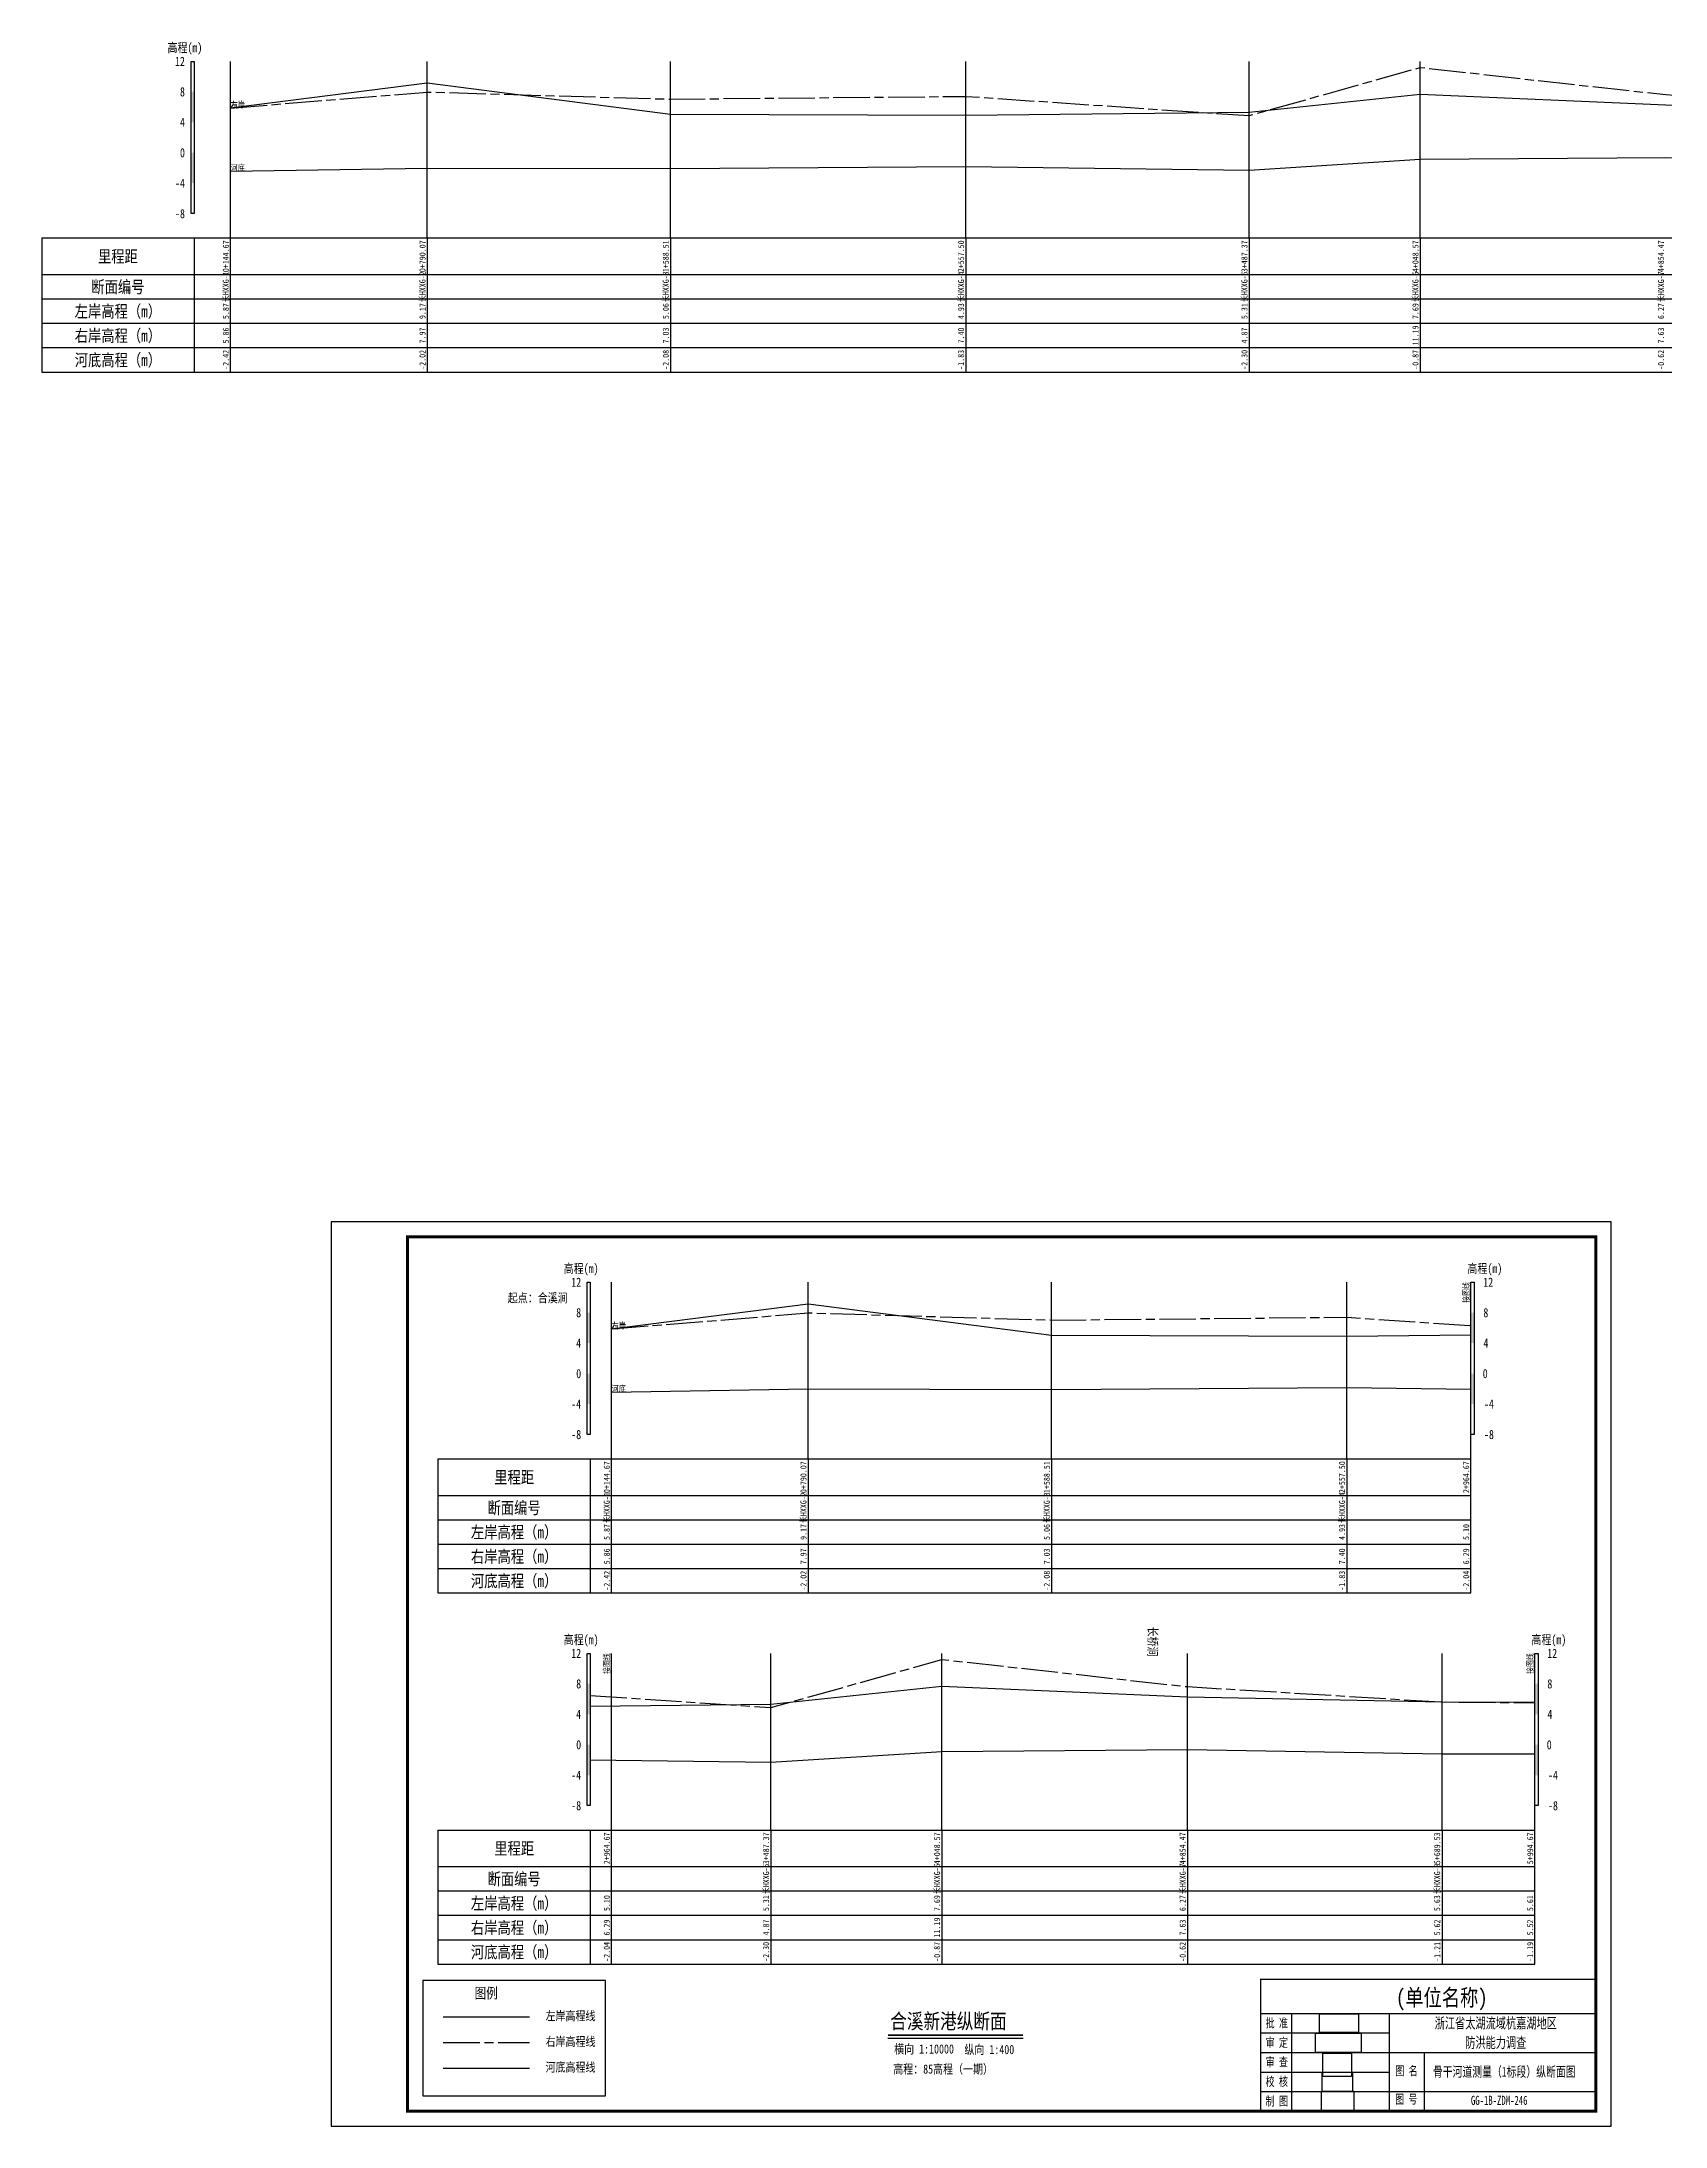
# Model space of a CAD drawing. Extents: x 529382 to 535123, y 3419405 to 3423811.
# Drawn here: x 533584 to 534117, y 3419405 to 3420090 of the extents above; entities that cross this region are included whole.
import ezdxf
from ezdxf.enums import TextEntityAlignment as Align

# ---------------------------------------------------------------- set-up
doc = ezdxf.new("R2010")
doc.units = 0
doc.header["$LTSCALE"] = 0.5
doc.linetypes.add('ACAD_ISO08W100', pattern=[36, 24, -3, 6, -3])
doc.layers.get('0').update_dxf_attribs({"linetype": 'CONTINUOUS'})
for name, color, linetype, lineweight in [('00右岸断面线', 5, 'ACAD_ISO08W100', 30), ('00左岸断面线', 6, 'CONTINUOUS', 30), ('00河底高程', 2, 'CONTINUOUS', 30), ('xxxx', 6, 'CONTINUOUS', 30)]:
    doc.layers.add(name, color=color, linetype=linetype, lineweight=lineweight)
for name, color, linetype in [('tab', 9, 'CONTINUOUS'), ('TEXT', 7, 'CONTINUOUS'), ('zdm1', 2, 'CONTINUOUS'), ('zh', 9, 'CONTINUOUS'), ('图框', 7, 'CONTINUOUS'), ('标注', 7, 'CONTINUOUS'), ('纵断面曲线名称', 7, 'CONTINUOUS'), ('高程标尺', 3, 'CONTINUOUS')]:
    doc.layers.add(name, color=color, linetype=linetype)
doc.styles.add('HZ', font='fangsong_GB2312.ttf', dxfattribs={"width": 0.8})
doc.styles.add('tk2', font='fangsong_GB2312.ttf', dxfattribs={"width": 0.8})
doc.styles.add('交叉标注', font='fangsong_GB2312.ttf', dxfattribs={"width": 0.8})
picture_1 = doc.add_image_def('image1.tif', size_in_pixel=(413, 175))
picture_2 = doc.add_image_def('image2.tif', size_in_pixel=(364, 223))
picture_3 = doc.add_image_def('image3.tif', size_in_pixel=(379, 181))
picture_4 = doc.add_image_def('image4.tif', size_in_pixel=(244, 153))
picture_5 = doc.add_image_def('image5.tif', size_in_pixel=(332, 273))

# ---------------------------------------------------------------- blocks, each defined once
blk = doc.blocks.new('A$C0B9647FD')
at = {"lineweight": 100, "const_width": 0.5}
blk.add_lwpolyline([(0, 43.28), (-110, 43.28), (-110, 0), (0, 0), (0, 43.28)], dxfattribs=at)
at = {"layer": 'TEXT', "color": 0}
for p, q in [((-110, 32.08, 0), (0, 32.08, 0)), ((-99.92, 32.08, 0), (-99.92, 6.42, 0)), ((-67.83, 32.08, 0), (-67.83, 6.42, 0)), ((-110, 25.67, 0), (-67.83, 25.67, 0)), ((-110, 19.25, 0), (-67.83, 19.25, 0)), ((-67.83, 19.25, 0), (0, 19.25, 0)), ((-56.35, 19.25, 0), (-56.35, 0, 0)), ((-110, 12.83, 0), (-67.83, 12.83, 0)), ((-110, 6.42, 0), (0, 6.42, 0)), ((-99.92, 6.42, 0), (-99.92, 0, 0)), ((-67.83, 6.42, 0), (-67.83, 0, 0))]:
    blk.add_line(p, q, dxfattribs=at)
at = {"layer": 'TEXT', "color": 7, "ltscale": 8, "style": 'tk2'}
for tag, p, height, width in [('浙江省水利水电技术咨询中心', (-89.53, 34.51, 0), 5.5, 0.8), ('批准', (-108.38, 27.45, 0), 3, 0.7), ('审定', (-108.38, 21.04, 0), 3, 0.7), ('审 查', (-108.38, 14.62, 0), 3, 0.7), ('图名', (-65.84, 11.75, 0), 3, 0.7), ('校 核', (-108.38, 8.2, 0), 3, 0.7), ('制 图', (-108.38, 1.79, 0), 3, 0.7), ('图号', (-65.89, 2.42, 0), 3, 0.7)]:
    blk.add_attdef(tag, p, '', height=height, dxfattribs=dict(at, width=width))
at = {"layer": 'TEXT', "color": 0, "style": 'tk2', "width": 0.7}
for tag, height, p in [('浙江省太湖流域杭嘉湖地区', 3.5, (-32.86, 28.9, -206.67)), ('防洪能力调查', 3.5, (-32.86, 22.5, -206.67)), ('骨干河道测量（*标段）水系图', 3.3, (-30.1, 12.93, -206.67)), ('HJH-01', 3, (-31.74, 3.53, -206.67))]:
    blk.add_attdef(tag, text='', height=height, dxfattribs=at).set_placement(p, align=Align.MIDDLE_CENTER)
blk = doc.blocks.new('A$C72737839')
at = {"linetype": 'Continuous'}
blk.add_lwpolyline([(59.94, 0), (59.94, 37.85), (0, 37.85)], dxfattribs=at)
at = {"linetype": 'Continuous', "flags": 128}
for points in [[(0, 37.85), (0, 0)], [(0, 0), (59.94, 0)]]:
    blk.add_lwpolyline(points, dxfattribs=at)
at = {"layer": '00右岸断面线', "color": 5, "lineweight": 30}
blk.add_line((6.73, 17.55), (35.02, 17.55), dxfattribs=at)
at = {"layer": '00河底高程', "color": 2, "lineweight": 30}
blk.add_line((6.73, 9.13), (35.02, 9.13), dxfattribs=at)
at = {"layer": 'xxxx', "color": 6, "lineweight": 30}
blk.add_line((6.73, 25.97), (35.02, 25.97), dxfattribs=at)
at = {"layer": 'tab', "color": 0, "style": 'HZ', "width": 0.8}
blk.add_text('图例', height=3.5, dxfattribs=at).set_placement((20.83, 33.8), align=Align.MIDDLE)
at = {"layer": 'zdm1', "linetype": 'Continuous', "style": 'HZ', "width": 0.8}
for s, p in [('左岸高程线', (48.5, 26.33)), ('右岸高程线', (48.5, 17.91)), ('河底高程线', (48.5, 9.49))]:
    blk.add_text(s, height=3, dxfattribs=at).set_placement(p, align=Align.MIDDLE)

msp = doc.modelspace()

# ---------------------------------------------------------------- linework, layer by layer
at = {"layer": '00右岸断面线', "flags": 128}
for points in [[(533646.46, 3420067.86), (533711, 3420073.14), (533790.84, 3420070.79), (533887.74, 3420071.71), (533980.73, 3420065.39), (534036.85, 3420081.19), (534117.44, 3420072.29), (534200.94, 3420067.26), (534302.59, 3420066.41), (534412.94, 3420063.86), (534525.72, 3420064.66), (534608.31, 3420064.29), (534767.65, 3420060.39), (534807.14, 3420062.26), (534842.06, 3420065.44), (534949.89, 3420063.84), (535049.87, 3420062.16), (535123.28, 3420065.36)], [(533771.48, 3419667.01), (533836.02, 3419672.29), (533915.87, 3419669.94), (534012.76, 3419670.86), (534053.48, 3419668.09)], [(533764.48, 3419546.71), (533823.75, 3419542.68), (533879.87, 3419558.48), (533960.46, 3419549.58), (534043.97, 3419544.55), (534074.48, 3419544.3)]]:
    msp.add_lwpolyline(points, dxfattribs=at)
at = {"layer": '00左岸断面线', "flags": 128}
for points in [[(533646.46, 3420067.89), (533711, 3420076.14), (533790.84, 3420065.86), (533887.74, 3420065.54), (533980.73, 3420066.49), (534036.85, 3420072.44), (534117.44, 3420068.89), (534200.94, 3420067.29), (534302.59, 3420067.11), (534412.94, 3420066.66), (534525.72, 3420064.54), (534608.31, 3420063.46), (534767.65, 3420063.09), (534807.14, 3420062.36), (534842.06, 3420062.99), (534949.89, 3420076.84), (535049.87, 3420061.56), (535123.28, 3420065.71)], [(533771.48, 3419667.04), (533836.02, 3419675.29), (533915.87, 3419665.01), (534012.76, 3419664.69), (534053.48, 3419665.1)], [(533764.48, 3419543.17), (533823.75, 3419543.78), (533879.87, 3419549.73), (533960.46, 3419546.18), (534043.97, 3419544.58), (534074.48, 3419544.53)]]:
    msp.add_lwpolyline(points, dxfattribs=at)
at = {"layer": '00河底高程', "flags": 128}
for points in [[(533646.46, 3420047.16), (533711, 3420048.16), (533790.84, 3420048.01), (533887.74, 3420048.64), (533980.73, 3420047.46), (534036.85, 3420051.04), (534117.44, 3420051.66), (534200.94, 3420050.19), (534302.59, 3420050.39), (534412.94, 3420051.46), (534525.72, 3420047.51), (534608.31, 3420047.44), (534767.65, 3420049.01), (534807.14, 3420050.84), (534842.06, 3420047.64), (534949.89, 3420048.74), (535049.87, 3420048.84), (535123.28, 3420050.06)], [(533771.48, 3419646.31), (533836.02, 3419647.31), (533915.87, 3419647.16), (534012.76, 3419647.79), (534053.48, 3419647.27)], [(533764.48, 3419525.5), (533823.75, 3419524.75), (533879.87, 3419528.33), (533960.46, 3419528.95), (534043.97, 3419527.48), (534074.48, 3419527.54)]]:
    msp.add_lwpolyline(points, dxfattribs=at)
at = {"layer": 'tab'}
for p, q in [((533584.46, 3420025.21), (535123.28, 3420025.21)), ((533584.46, 3420025.21), (533584.46, 3419981.21)), ((533634.46, 3420025.21), (533634.46, 3419981.21)), ((533646.46, 3419981.21), (533646.46, 3420025.21)), ((533711, 3420025.21), (533711, 3419981.21)), ((533790.84, 3420025.21), (533790.84, 3419981.21)), ((533887.74, 3420025.21), (533887.74, 3419981.21)), ((533980.73, 3420025.21), (533980.73, 3419981.21)), ((534036.85, 3420025.21), (534036.85, 3419981.21)), ((533584.46, 3420013.21), (535123.28, 3420013.21)), ((533584.46, 3420005.21), (535123.28, 3420005.21)), ((533584.46, 3419997.21), (535123.28, 3419997.21)), ((533584.46, 3419989.21), (535123.28, 3419989.21)), ((533584.46, 3419981.21), (535123.28, 3419981.21)), ((533714.48, 3419624.36), (534053.48, 3419624.36)), ((533714.48, 3419624.36), (533714.48, 3419580.36)), ((533764.48, 3419624.36), (533764.48, 3419580.36)), ((533771.48, 3419580.36), (533771.48, 3419624.36)), ((533836.02, 3419624.36), (533836.02, 3419580.36)), ((533915.87, 3419624.36), (533915.87, 3419580.36)), ((534012.76, 3419624.36), (534012.76, 3419580.36)), ((534053.48, 3419580.36), (534053.48, 3419624.36)), ((533714.48, 3419612.36), (534053.48, 3419612.36)), ((533714.48, 3419604.36), (534053.48, 3419604.36)), ((533714.48, 3419596.36), (534053.48, 3419596.36)), ((533714.48, 3419588.36), (534053.48, 3419588.36)), ((533714.48, 3419580.36), (534053.48, 3419580.36)), ((533714.48, 3419502.5), (534074.48, 3419502.5)), ((533714.48, 3419502.5), (533714.48, 3419458.5)), ((533764.48, 3419502.5), (533764.48, 3419458.5)), ((533771.48, 3419458.5), (533771.48, 3419502.5)), ((533823.75, 3419502.5), (533823.75, 3419458.5)), ((533879.87, 3419502.5), (533879.87, 3419458.5)), ((533960.46, 3419502.5), (533960.46, 3419458.5)), ((534043.97, 3419502.5), (534043.97, 3419458.5)), ((534074.48, 3419458.5), (534074.48, 3419502.5)), ((533714.48, 3419490.5), (534074.48, 3419490.5)), ((533714.48, 3419482.5), (534074.48, 3419482.5)), ((533714.48, 3419474.5), (534074.48, 3419474.5)), ((533714.48, 3419466.5), (534074.48, 3419466.5)), ((533714.48, 3419458.5), (534074.48, 3419458.5))]:
    msp.add_line(p, q, dxfattribs=at)
at = {"layer": 'zh', "color": 6}
for p, q in [((533646.46, 3420025.21), (533646.46, 3420083.21)), ((533711, 3420025.21), (533711, 3420083.21)), ((533790.84, 3420025.21), (533790.84, 3420083.21)), ((533887.74, 3420025.21), (533887.74, 3420083.21)), ((533980.73, 3420025.21), (533980.73, 3420083.21)), ((534036.85, 3420025.21), (534036.85, 3420083.21)), ((533771.48, 3419624.36), (533771.48, 3419682.36)), ((533836.02, 3419624.36), (533836.02, 3419682.36)), ((533915.87, 3419624.36), (533915.87, 3419682.36)), ((534012.76, 3419624.36), (534012.76, 3419682.36)), ((533823.75, 3419502.5), (533823.75, 3419560.5)), ((533879.87, 3419502.5), (533879.87, 3419560.5)), ((533960.46, 3419502.5), (533960.46, 3419560.5)), ((534043.97, 3419502.5), (534043.97, 3419560.5))]:
    msp.add_line(p, q, dxfattribs=at)
at = {"layer": 'zh'}
for p, q in [((534053.48, 3419624.36), (534053.48, 3419682.36)), ((533771.48, 3419502.5), (533771.48, 3419560.5)), ((534074.48, 3419502.5), (534074.48, 3419560.5))]:
    msp.add_line(p, q, dxfattribs=at)
at = {"layer": '图框', "flags": 128}
msp.add_lwpolyline([(533679.48, 3419405.22), (534099.48, 3419405.22), (534099.48, 3419702.22), (533679.48, 3419702.22)], close=True, dxfattribs=at)
at = {"layer": '图框', "const_width": 1, "flags": 128}
msp.add_lwpolyline([(533704.48, 3419410.22), (534094.48, 3419410.22), (534094.48, 3419697.22), (533704.48, 3419697.22)], close=True, dxfattribs=at)
at = {"layer": '图框', "color": 0, "const_width": 0.5, "flags": 128}
msp.add_lwpolyline([(533862.16, 3419435.12), (533906.5, 3419435.12)], dxfattribs=at)
at = {"layer": '图框', "color": 0, "flags": 128}
msp.add_lwpolyline([(533862.16, 3419434.12), (533906.5, 3419434.12)], dxfattribs=at)
at = {"layer": '高程标尺', "flags": 128}
for points in [[(533633.46, 3420033.21), (533633.46, 3420083.21), (533634.46, 3420083.21), (533634.46, 3420033.21)], [(533763.48, 3419632.36), (533763.48, 3419682.36), (533764.48, 3419682.36), (533764.48, 3419632.36)], [(534053.48, 3419632.36), (534053.48, 3419682.36), (534054.48, 3419682.36), (534054.48, 3419632.36)], [(533763.48, 3419510.5), (533763.48, 3419560.5), (533764.48, 3419560.5), (533764.48, 3419510.5)], [(534074.48, 3419510.5), (534074.48, 3419560.5), (534075.48, 3419560.5), (534075.48, 3419510.5)]]:
    msp.add_lwpolyline(points, close=True, dxfattribs=at)
at = {"layer": '高程标尺'}
for points in [[(533633.46, 3420063.21), (533634.46, 3420063.21), (533633.46, 3420073.21), (533634.46, 3420073.21)], [(533633.46, 3420043.21), (533634.46, 3420043.21), (533633.46, 3420053.21), (533634.46, 3420053.21)], [(533763.48, 3419662.36), (533764.48, 3419662.36), (533763.48, 3419672.36), (533764.48, 3419672.36)], [(534053.48, 3419662.36), (534054.48, 3419662.36), (534053.48, 3419672.36), (534054.48, 3419672.36)], [(533763.48, 3419642.36), (533764.48, 3419642.36), (533763.48, 3419652.36), (533764.48, 3419652.36)], [(534053.48, 3419642.36), (534054.48, 3419642.36), (534053.48, 3419652.36), (534054.48, 3419652.36)], [(533763.48, 3419540.5), (533764.48, 3419540.5), (533763.48, 3419550.5), (533764.48, 3419550.5)], [(534074.48, 3419540.5), (534075.48, 3419540.5), (534074.48, 3419550.5), (534075.48, 3419550.5)], [(533763.48, 3419520.5), (533764.48, 3419520.5), (533763.48, 3419530.5), (533764.48, 3419530.5)], [(534074.48, 3419520.5), (534075.48, 3419520.5), (534074.48, 3419530.5), (534075.48, 3419530.5)]]:
    msp.add_solid(points, dxfattribs=at)

# ---------------------------------------------------------------- block references
at = {"layer": '图框', "linetype": 'Continuous'}
msp.add_blockref('A$C72737839', (533709.48, 3419415.22), dxfattribs=at)
msp.add_blockref('A$C0B9647FD', (534094.48, 3419410.22), dxfattribs=at).add_auto_attribs({'图号': '图 号', '图名': '图 名', '批准': '批 准', '校 核': '校 核', '审 查': '审 查', '审定': '审 定', '制 图': '制 图', '浙江省水利水电技术咨询中心': '        (单位名称)', 'HJH-01': 'GG-1B-ZDM-246', '骨干河道测量（*标段）水系图': '骨干河道测量（1标段）纵断面图', '浙江省太湖流域杭嘉湖地区': '浙江省太湖流域杭嘉湖地区', '防洪能力调查': '防洪能力调查'})

# ---------------------------------------------------------------- texts
at = {"layer": 'tab', "color": 3, "style": 'HZ', "width": 0.8}
for s, p in [('里程距', (533609.46, 3420019.21)), ('断面编号', (533609.46, 3420009.21)), ('左岸高程（m）', (533609.46, 3420001.21)), ('右岸高程（m）', (533609.46, 3419993.21)), ('河底高程（m）', (533609.46, 3419985.21)), ('里程距', (533739.48, 3419618.36)), ('断面编号', (533739.48, 3419608.36)), ('左岸高程（m）', (533739.48, 3419600.36)), ('右岸高程（m）', (533739.48, 3419592.36)), ('河底高程（m）', (533739.48, 3419584.36)), ('里程距', (533739.48, 3419496.5)), ('断面编号', (533739.48, 3419486.5)), ('左岸高程（m）', (533739.48, 3419478.5)), ('右岸高程（m）', (533739.48, 3419470.5)), ('河底高程（m）', (533739.48, 3419462.5))]:
    msp.add_text(s, height=3.999, dxfattribs=at).set_placement(p, align=Align.MIDDLE)
for s, p in [('0+144.67', (533646.46, 3420019.21)), ('0+790.07', (533711, 3420019.21)), ('1+588.51', (533790.84, 3420019.21)), ('2+557.50', (533887.74, 3420019.21)), ('3+487.37', (533980.73, 3420019.21)), ('4+048.57', (534036.85, 3420019.21)), ('4+854.47', (534117.44, 3420019.21)), ('长HXXG-1', (533646.46, 3420009.21)), ('长HXXG-2', (533711, 3420009.21)), ('长HXXG-3', (533790.84, 3420009.21)), ('长HXXG-4', (533887.74, 3420009.21)), ('长HXXG-5', (533980.73, 3420009.21)), ('长HXXG-6', (534036.85, 3420009.21)), ('长HXXG-7', (534117.44, 3420009.21)), ('5.87', (533646.46, 3420001.21)), ('9.17', (533711, 3420001.21)), ('5.06', (533790.84, 3420001.21)), ('4.93', (533887.74, 3420001.21)), ('5.31', (533980.73, 3420001.21)), ('7.69', (534036.85, 3420001.21)), ('6.27', (534117.44, 3420001.21)), ('5.86', (533646.46, 3419993.21)), ('7.97', (533711, 3419993.21)), ('7.03', (533790.84, 3419993.21)), ('7.40', (533887.74, 3419993.21)), ('4.87', (533980.73, 3419993.21)), ('11.19', (534036.85, 3419993.21)), ('7.63', (534117.44, 3419993.21)), ('-2.42', (533646.46, 3419985.21)), ('-2.02', (533711, 3419985.21)), ('-2.08', (533790.84, 3419985.21)), ('-1.83', (533887.74, 3419985.21)), ('-2.30', (533980.73, 3419985.21)), ('-0.87', (534036.85, 3419985.21)), ('-0.62', (534117.44, 3419985.21)), ('0+144.67', (533771.48, 3419618.36)), ('0+790.07', (533836.02, 3419618.36)), ('1+588.51', (533915.87, 3419618.36)), ('2+557.50', (534012.76, 3419618.36)), ('2+964.67', (534053.48, 3419618.36)), ('长HXXG-1', (533771.48, 3419608.36)), ('长HXXG-2', (533836.02, 3419608.36)), ('长HXXG-3', (533915.87, 3419608.36)), ('长HXXG-4', (534012.76, 3419608.36)), ('5.87', (533771.48, 3419600.36)), ('9.17', (533836.02, 3419600.36)), ('5.06', (533915.87, 3419600.36)), ('4.93', (534012.76, 3419600.36)), ('5.10', (534053.48, 3419600.36)), ('5.86', (533771.48, 3419592.36)), ('7.97', (533836.02, 3419592.36)), ('7.03', (533915.87, 3419592.36)), ('7.40', (534012.76, 3419592.36)), ('6.29', (534053.48, 3419592.36)), ('-2.42', (533771.48, 3419584.36)), ('-2.02', (533836.02, 3419584.36)), ('-2.08', (533915.87, 3419584.36)), ('-1.83', (534012.76, 3419584.36)), ('-2.04', (534053.48, 3419584.36)), ('2+964.67', (533771.48, 3419496.5)), ('3+487.37', (533823.75, 3419496.5)), ('4+048.57', (533879.87, 3419496.5)), ('4+854.47', (533960.46, 3419496.5)), ('5+689.53', (534043.97, 3419496.5)), ('5+994.67', (534074.48, 3419496.5)), ('长HXXG-5', (533823.75, 3419486.5)), ('长HXXG-6', (533879.87, 3419486.5)), ('长HXXG-7', (533960.46, 3419486.5)), ('长HXXG-8', (534043.97, 3419486.5)), ('5.10', (533771.48, 3419478.5)), ('5.31', (533823.75, 3419478.5)), ('7.69', (533879.87, 3419478.5)), ('6.27', (533960.46, 3419478.5)), ('5.63', (534043.97, 3419478.5)), ('5.61', (534074.48, 3419478.5)), ('6.29', (533771.48, 3419470.5)), ('4.87', (533823.75, 3419470.5)), ('11.19', (533879.87, 3419470.5)), ('7.63', (533960.46, 3419470.5)), ('5.62', (534043.97, 3419470.5)), ('5.52', (534074.48, 3419470.5)), ('-2.04', (533771.48, 3419462.5)), ('-2.30', (533823.75, 3419462.5)), ('-0.87', (533879.87, 3419462.5)), ('-0.62', (533960.46, 3419462.5)), ('-1.21', (534043.97, 3419462.5)), ('-1.19', (534074.48, 3419462.5))]:
    msp.add_text(s, height=2, rotation=90, dxfattribs=at).set_placement(p, align=Align.BOTTOM_CENTER)
at = {"layer": 'zh', "color": 3, "style": 'HZ', "width": 0.8}
for p in [(534053.48, 3419682.36), (533771.48, 3419560.5), (534074.48, 3419560.5)]:
    msp.add_text('接图线', height=2, rotation=90, dxfattribs=at).set_placement(p, align=Align.BOTTOM_RIGHT)
at = {"layer": '图框', "color": 0, "style": 'HZ', "width": 0.8}
msp.add_text('合溪新港纵断面', height=5, dxfattribs=at).set_placement((533882, 3419439.82), align=Align.MIDDLE)
for s, p in [('横向 1:10000', (533864.2, 3419429.11)), ('纵向 1:400', (533887.25, 3419428.93)), ('高程：85高程（一期）', (533863.89, 3419422.52))]:
    msp.add_text(s, height=3, dxfattribs=at).set_placement(p)
at = {"layer": '标注', "linetype": 'Continuous', "style": 'HZ', "width": 0.8}
msp.add_text('起点：合溪涧 ', height=3, dxfattribs=at).set_placement((533748.04, 3419677.28), align=Align.MIDDLE)
at = {"layer": '标注', "linetype": 'Continuous', "style": '交叉标注', "width": 0.8}
msp.add_text('长桥涧 ', height=3, rotation=270, dxfattribs=at).set_placement((533947.53, 3419569.26))
at = {"layer": '纵断面曲线名称', "color": 2, "style": 'HZ', "width": 0.8}
for p in [(533646.46, 3420067.89), (533771.48, 3419667.04)]:
    msp.add_text('左岸', height=2.1, dxfattribs=at).set_placement(p)
at = {"layer": '纵断面曲线名称', "color": 3, "style": 'HZ', "width": 0.8}
for p in [(533646.46, 3420067.86), (533771.48, 3419667.01)]:
    msp.add_text('右岸', height=2.1, dxfattribs=at).set_placement(p)
at = {"layer": '纵断面曲线名称', "color": 4, "style": 'HZ', "width": 0.8}
for p in [(533646.46, 3420047.16), (533771.48, 3419646.31)]:
    msp.add_text('河底', height=2.1, dxfattribs=at).set_placement(p)
at = {"layer": '高程标尺', "style": 'HZ', "width": 0.8}
for p in [(533631.46, 3420086.21), (533761.48, 3419685.36), (534058.04, 3419685.36), (533761.48, 3419563.5), (534079.04, 3419563.5)]:
    msp.add_text('高程(m)', height=3, dxfattribs=at).set_placement(p, align=Align.CENTER)
for s, p in [('12', (533631.46, 3420083.21)), ('8', (533631.46, 3420073.21)), ('4', (533631.46, 3420063.21)), ('0', (533631.46, 3420053.21)), ('-4', (533631.46, 3420043.21)), ('-8', (533631.46, 3420033.21)), ('12', (533761.48, 3419682.36)), ('12', (534060.76, 3419682.36)), ('8', (533761.48, 3419672.36)), ('8', (534059.17, 3419672.36)), ('4', (533761.48, 3419662.36)), ('4', (534059.19, 3419662.36)), ('0', (533761.48, 3419652.36)), ('0', (534058.97, 3419652.36)), ('-4', (533761.48, 3419642.36)), ('-4', (534061, 3419642.36)), ('-8', (533761.48, 3419632.36)), ('-8', (534061.01, 3419632.36)), ('12', (533761.48, 3419560.5)), ('12', (534081.76, 3419560.5)), ('8', (533761.48, 3419550.5)), ('8', (534080.17, 3419550.5)), ('4', (533761.48, 3419540.5)), ('4', (534080.19, 3419540.5)), ('0', (533761.48, 3419530.5)), ('0', (534079.97, 3419530.5)), ('-4', (533761.48, 3419520.5)), ('-4', (534082, 3419520.5)), ('-8', (533761.48, 3419510.5)), ('-8', (534082.01, 3419510.5))]:
    msp.add_text(s, height=3, dxfattribs=at).set_placement(p, align=Align.MIDDLE_RIGHT)

# ---------------------------------------------------------------- pictures from other files: only their frames are drawn
at = {"linetype": 'Continuous'}
image = msp.add_image(picture_3, insert=(534003.79, 3419436.02), size_in_units=(12.82, 6.12), dxfattribs=at)
image.dxf.flags = 15
image = msp.add_image(picture_1, insert=(534002.5, 3419429.47, 0), size_in_units=(14.89, 6.31), dxfattribs=at)
image.dxf.flags = 15
image = msp.add_image(picture_5, insert=(534004.89, 3419421.54), size_in_units=(9.33, 7.67), dxfattribs=at)
image.dxf.flags = 15
image = msp.add_image(picture_2, insert=(534004.42, 3419410.23), size_in_units=(10.62, 6.51), dxfattribs=at)
image.dxf.flags = 15
image = msp.add_image(picture_4, insert=(534004.6, 3419416.67), size_in_units=(10.01, 6.28), dxfattribs=at)
image.dxf.flags = 15

doc.saveas('drawing.dxf')
